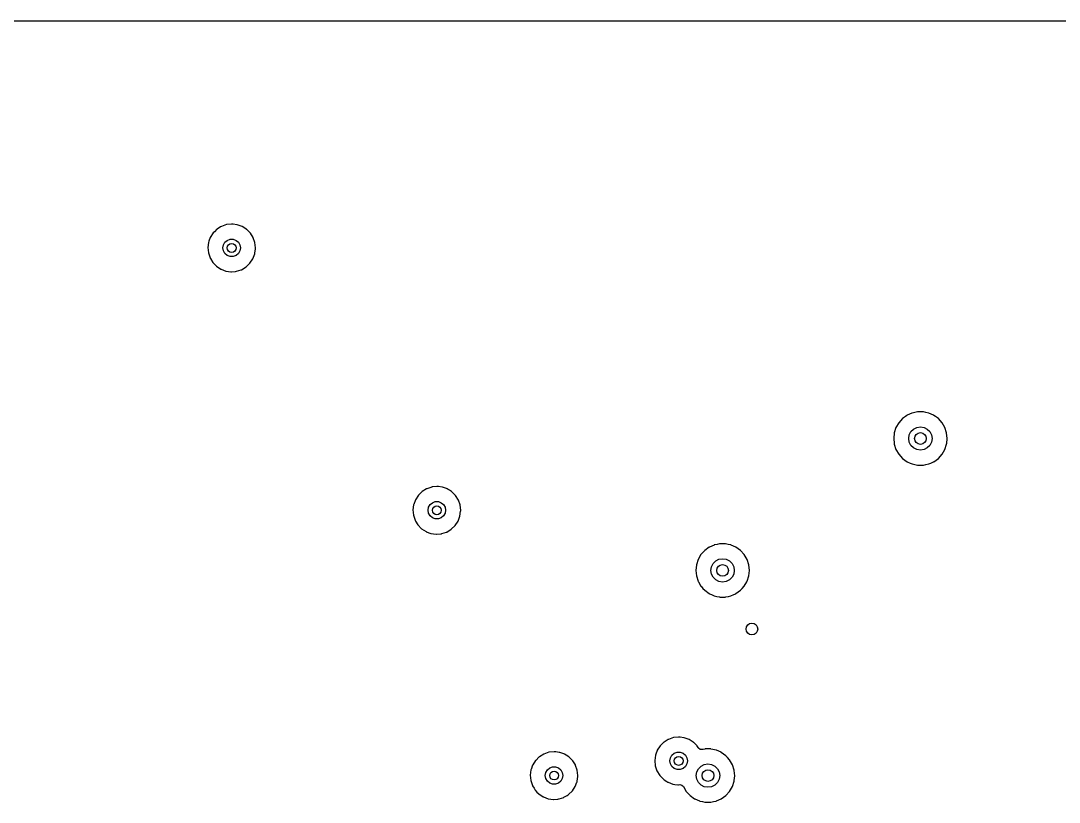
# Model space of a CAD drawing. Extents: x 1.86 to 8.44, y -4.92 to -0.87.
# Drawn here: x 5.475 to 6.87, y -1.916 to -0.866 of the extents above; entities that cross this region are included whole.
import ezdxf

# ---------------------------------------------------------------- set-up
doc = ezdxf.new("R2010")
doc.units = 0
doc.header["$MEASUREMENT"] = 0
doc.layers.add('BLACK', color=7, linetype='CONTINUOUS')

msp = doc.modelspace()

# ---------------------------------------------------------------- linework, layer by layer
at = {"layer": 'BLACK', "linetype": 'CONTINUOUS'}
for p, q in [((1.8652, -0.86614), (8.43008, -0.86614)), ((5.74292, -1.14308), (5.73839, -1.14587)), ((5.74424, -1.14228), (5.74292, -1.14308)), ((5.751, -1.13997), (5.74424, -1.14228)), ((5.75127, -1.13995), (5.751, -1.13997)), ((5.75782, -1.13926), (5.75127, -1.13995)), ((5.75127, -1.13995), (5.75127, -1.13995)), ((5.7581, -1.13923), (5.75782, -1.13926)), ((5.75782, -1.13926), (5.75782, -1.13926)), ((5.76007, -1.13946), (5.7581, -1.13923)), ((5.76491, -1.14004), (5.76007, -1.13946)), ((5.76519, -1.14007), (5.76491, -1.14004)), ((5.76491, -1.14004), (5.76491, -1.14004)), ((5.76545, -1.14017), (5.76519, -1.14007)), ((5.77077, -1.14206), (5.76545, -1.14017)), ((5.76545, -1.14017), (5.76545, -1.14017)), ((5.77192, -1.14247), (5.77077, -1.14206)), ((5.77561, -1.14481), (5.77192, -1.14247)), ((5.72909, -1.15728), (5.72737, -1.162)), ((5.72918, -1.15702), (5.72909, -1.15728)), ((5.72909, -1.15728), (5.72909, -1.15728)), ((5.73305, -1.15101), (5.72918, -1.15702)), ((5.7346, -1.1495), (5.73305, -1.15101)), ((5.73795, -1.14621), (5.7346, -1.1495)), ((5.73815, -1.14602), (5.73795, -1.14621)), ((5.73795, -1.14621), (5.73795, -1.14621)), ((5.73839, -1.14587), (5.73815, -1.14602)), ((5.73839, -1.14587), (5.73839, -1.14587)), ((5.77751, -1.14602), (5.77561, -1.14481)), ((5.77795, -1.1463), (5.77751, -1.14602)), ((5.77814, -1.14649), (5.77795, -1.1463)), ((5.78263, -1.15101), (5.77814, -1.14649)), ((5.77814, -1.14649), (5.77814, -1.14649)), ((5.78298, -1.15136), (5.78263, -1.15101)), ((5.78676, -1.15742), (5.78298, -1.15136)), ((5.78685, -1.15768), (5.78676, -1.15742)), ((5.78902, -1.1639), (5.78685, -1.15768)), ((5.78685, -1.15768), (5.78685, -1.15768)), ((5.72674, -1.16373), (5.72584, -1.17081)), ((5.72584, -1.17081), (5.72654, -1.17792)), ((5.72737, -1.162), (5.72674, -1.16373)), ((5.74606, -1.17126), (5.74678, -1.16722)), ((5.74678, -1.1753), (5.74606, -1.17126)), ((5.74678, -1.16722), (5.74883, -1.16367)), ((5.74883, -1.16367), (5.75197, -1.16103)), ((5.75197, -1.16103), (5.75582, -1.15963)), ((5.75582, -1.15963), (5.75992, -1.15963)), ((5.75992, -1.15963), (5.76378, -1.16103)), ((5.76378, -1.16103), (5.76692, -1.16367)), ((5.76692, -1.16367), (5.76897, -1.16722)), ((5.76897, -1.16722), (5.76969, -1.17126)), ((5.76969, -1.17126), (5.76897, -1.1753)), ((5.78911, -1.16416), (5.78902, -1.1639)), ((5.78991, -1.17126), (5.78911, -1.16416)), ((5.78989, -1.17215), (5.78991, -1.17126)), ((5.72654, -1.17792), (5.7288, -1.1847)), ((5.7288, -1.1847), (5.72894, -1.18493)), ((5.72894, -1.18493), (5.72894, -1.18493)), ((5.72894, -1.18493), (5.72937, -1.18564)), ((5.72937, -1.18564), (5.7325, -1.1908)), ((5.74883, -1.17885), (5.74678, -1.1753)), ((5.75197, -1.18149), (5.74883, -1.17885)), ((5.75582, -1.18289), (5.75197, -1.18149)), ((5.75992, -1.18289), (5.75582, -1.18289)), ((5.76378, -1.18149), (5.75992, -1.18289)), ((5.76692, -1.17885), (5.76378, -1.18149)), ((5.76897, -1.1753), (5.76692, -1.17885)), ((5.78636, -1.1859), (5.7889, -1.17923)), ((5.7889, -1.17923), (5.78903, -1.17829)), ((5.78903, -1.17829), (5.78987, -1.17231)), ((5.78987, -1.17231), (5.78989, -1.17215)), ((5.78987, -1.17231), (5.78987, -1.17231)), ((5.7325, -1.1908), (5.73746, -1.19594)), ((5.73746, -1.19594), (5.74343, -1.19985)), ((5.77111, -1.20043), (5.77724, -1.19677)), ((5.77724, -1.19677), (5.78047, -1.1937)), ((5.78047, -1.1937), (5.78241, -1.19185)), ((5.78241, -1.19185), (5.78636, -1.1859)), ((5.74343, -1.19985), (5.74369, -1.19995)), ((5.74369, -1.19995), (5.74369, -1.19995)), ((5.74369, -1.19995), (5.74986, -1.20224)), ((5.74986, -1.20224), (5.74986, -1.20224)), ((5.74986, -1.20224), (5.75012, -1.20234)), ((5.75012, -1.20234), (5.75343, -1.20278)), ((5.75343, -1.20278), (5.75693, -1.20325)), ((5.75693, -1.20325), (5.75693, -1.20325)), ((5.75693, -1.20325), (5.7572, -1.20328)), ((5.7572, -1.20328), (5.75748, -1.20326)), ((5.75748, -1.20326), (5.76309, -1.20275)), ((5.75748, -1.20326), (5.75748, -1.20326)), ((5.76309, -1.20275), (5.76431, -1.20264)), ((5.76431, -1.20264), (5.76458, -1.20255)), ((5.76458, -1.20255), (5.77084, -1.20052)), ((5.76458, -1.20255), (5.76458, -1.20255)), ((5.77084, -1.20052), (5.77111, -1.20043)), ((5.77084, -1.20052), (5.77084, -1.20052)), ((6.67172, -1.39307), (6.66533, -1.39591)), ((6.67196, -1.39296), (6.67172, -1.39307)), ((6.67172, -1.39307), (6.67172, -1.39307)), ((6.67563, -1.39218), (6.67196, -1.39296)), ((6.67906, -1.39145), (6.67563, -1.39218)), ((6.67931, -1.3914), (6.67906, -1.39145)), ((6.67906, -1.39145), (6.67906, -1.39145)), ((6.68683, -1.3914), (6.67931, -1.3914)), ((6.68708, -1.39145), (6.68683, -1.3914)), ((6.69051, -1.39218), (6.68708, -1.39145)), ((6.68708, -1.39145), (6.68708, -1.39145)), ((6.69418, -1.39296), (6.69051, -1.39218)), ((6.69442, -1.39307), (6.69418, -1.39296)), ((6.70082, -1.39591), (6.69442, -1.39307)), ((6.69442, -1.39307), (6.69442, -1.39307)), ((6.65397, -1.40603), (6.65022, -1.41254)), ((6.65901, -1.40044), (6.65397, -1.40603)), ((6.663, -1.39753), (6.65901, -1.40044)), ((6.66488, -1.39617), (6.663, -1.39753)), ((6.66509, -1.39602), (6.66488, -1.39617)), ((6.66488, -1.39617), (6.66488, -1.39617)), ((6.66533, -1.39591), (6.66509, -1.39602)), ((6.66533, -1.39591), (6.66533, -1.39591)), ((6.70105, -1.39602), (6.70082, -1.39591)), ((6.70082, -1.39591), (6.70082, -1.39591)), ((6.70126, -1.39617), (6.70105, -1.39602)), ((6.70314, -1.39753), (6.70126, -1.39617)), ((6.70126, -1.39617), (6.70126, -1.39617)), ((6.70714, -1.40044), (6.70314, -1.39753)), ((6.71217, -1.40603), (6.70714, -1.40044)), ((6.71593, -1.41254), (6.71217, -1.40603)), ((6.64789, -1.41969), (6.64711, -1.42717)), ((6.65022, -1.41254), (6.64789, -1.41969)), ((6.66732, -1.42717), (6.66809, -1.4223)), ((6.66809, -1.4223), (6.67033, -1.41791)), ((6.67033, -1.41791), (6.67381, -1.41442)), ((6.67381, -1.41442), (6.6782, -1.41219)), ((6.6782, -1.41219), (6.68307, -1.41142)), ((6.68307, -1.41142), (6.68794, -1.41219)), ((6.68794, -1.41219), (6.69233, -1.41442)), ((6.69233, -1.41442), (6.69581, -1.41791)), ((6.69581, -1.41791), (6.69805, -1.4223)), ((6.69805, -1.4223), (6.69882, -1.42717)), ((6.71825, -1.41969), (6.71593, -1.41254)), ((6.71904, -1.42717), (6.71825, -1.41969)), ((6.64711, -1.42717), (6.64713, -1.42742)), ((6.64713, -1.42742), (6.64777, -1.43351)), ((6.64777, -1.43351), (6.64789, -1.43464)), ((6.64789, -1.43464), (6.65022, -1.44179)), ((6.66809, -1.43203), (6.66732, -1.42717)), ((6.67033, -1.43642), (6.66809, -1.43203)), ((6.67381, -1.43991), (6.67033, -1.43642)), ((6.69581, -1.43642), (6.69233, -1.43991)), ((6.69805, -1.43203), (6.69581, -1.43642)), ((6.69882, -1.42717), (6.69805, -1.43203)), ((6.71593, -1.44179), (6.71825, -1.43464)), ((6.71825, -1.43464), (6.71837, -1.43351)), ((6.71837, -1.43351), (6.7184, -1.43325)), ((6.7184, -1.43325), (6.71901, -1.42742)), ((6.71901, -1.42742), (6.71904, -1.42717)), ((6.65022, -1.44179), (6.65397, -1.4483)), ((6.65397, -1.4483), (6.65901, -1.45389)), ((6.6782, -1.44214), (6.67381, -1.43991)), ((6.68307, -1.44291), (6.6782, -1.44214)), ((6.68794, -1.44214), (6.68307, -1.44291)), ((6.69233, -1.43991), (6.68794, -1.44214)), ((6.70714, -1.45389), (6.71217, -1.4483)), ((6.71217, -1.4483), (6.71593, -1.44179)), ((6.65901, -1.45389), (6.66509, -1.45831)), ((6.66509, -1.45831), (6.66533, -1.45842)), ((6.66533, -1.45842), (6.66533, -1.45842)), ((6.66533, -1.45842), (6.66917, -1.46013)), ((6.66917, -1.46013), (6.67196, -1.46137)), ((6.67196, -1.46137), (6.67563, -1.46215)), ((6.67563, -1.46215), (6.67906, -1.46288)), ((6.67906, -1.46288), (6.67906, -1.46288)), ((6.67906, -1.46288), (6.67931, -1.46293)), ((6.67931, -1.46293), (6.68683, -1.46293)), ((6.68683, -1.46293), (6.68708, -1.46288)), ((6.68708, -1.46288), (6.69051, -1.46215)), ((6.68708, -1.46288), (6.68708, -1.46288)), ((6.69051, -1.46215), (6.69418, -1.46137)), ((6.69418, -1.46137), (6.69697, -1.46013)), ((6.69697, -1.46013), (6.70082, -1.45842)), ((6.70082, -1.45842), (6.70105, -1.45831)), ((6.70082, -1.45842), (6.70082, -1.45842)), ((6.70105, -1.45831), (6.70714, -1.45389)), ((6.02659, -1.49234), (6.01983, -1.49464)), ((6.02686, -1.49231), (6.02659, -1.49234)), ((6.03341, -1.49162), (6.02686, -1.49231)), ((6.02686, -1.49231), (6.02686, -1.49231)), ((6.03369, -1.49159), (6.03341, -1.49162)), ((6.03341, -1.49162), (6.03341, -1.49162)), ((6.03566, -1.49183), (6.03369, -1.49159)), ((6.0405, -1.4924), (6.03566, -1.49183)), ((6.04078, -1.49244), (6.0405, -1.4924)), ((6.0405, -1.4924), (6.0405, -1.4924)), ((6.04104, -1.49253), (6.04078, -1.49244)), ((6.04636, -1.49442), (6.04104, -1.49253)), ((6.04104, -1.49253), (6.04104, -1.49253)), ((6.00864, -1.50338), (6.00477, -1.50938)), ((6.00884, -1.50318), (6.00864, -1.50338)), ((6.01355, -1.49857), (6.00884, -1.50318)), ((6.01374, -1.49838), (6.01355, -1.49857)), ((6.01355, -1.49857), (6.01355, -1.49857)), ((6.01398, -1.49823), (6.01374, -1.49838)), ((6.01959, -1.49478), (6.01398, -1.49823)), ((6.01398, -1.49823), (6.01398, -1.49823)), ((6.01983, -1.49464), (6.01959, -1.49478)), ((6.04751, -1.49483), (6.04636, -1.49442)), ((6.04849, -1.49546), (6.04751, -1.49483)), ((6.05036, -1.49664), (6.04849, -1.49546)), ((6.0531, -1.49838), (6.05036, -1.49664)), ((6.05354, -1.49866), (6.0531, -1.49838)), ((6.05373, -1.49885), (6.05354, -1.49866)), ((6.05803, -1.50318), (6.05373, -1.49885)), ((6.05373, -1.49885), (6.05373, -1.49885)), ((6.05857, -1.50373), (6.05803, -1.50318)), ((6.06235, -1.50978), (6.05857, -1.50373)), ((6.00233, -1.51609), (6.00144, -1.52317)), ((6.00249, -1.51565), (6.00233, -1.51609)), ((6.00468, -1.50964), (6.00249, -1.51565)), ((6.00477, -1.50938), (6.00468, -1.50964)), ((6.00468, -1.50964), (6.00468, -1.50964)), ((6.02165, -1.52362), (6.02237, -1.51958)), ((6.02237, -1.51958), (6.02442, -1.51603)), ((6.02442, -1.51603), (6.02756, -1.51339)), ((6.02756, -1.51339), (6.03141, -1.51199)), ((6.03141, -1.51199), (6.03552, -1.51199)), ((6.03552, -1.51199), (6.03937, -1.51339)), ((6.03937, -1.51339), (6.04251, -1.51603)), ((6.04251, -1.51603), (6.04456, -1.51958)), ((6.04456, -1.51958), (6.04528, -1.52362)), ((6.06244, -1.51004), (6.06235, -1.50978)), ((6.06461, -1.51626), (6.06244, -1.51004)), ((6.06244, -1.51004), (6.06244, -1.51004)), ((6.0647, -1.51653), (6.06461, -1.51626)), ((6.0655, -1.52362), (6.0647, -1.51653)), ((6.00144, -1.52317), (6.00213, -1.53028)), ((6.00213, -1.53028), (6.00439, -1.53706)), ((6.02237, -1.52766), (6.02165, -1.52362)), ((6.02442, -1.53121), (6.02237, -1.52766)), ((6.02756, -1.53385), (6.02442, -1.53121)), ((6.03141, -1.53525), (6.02756, -1.53385)), ((6.03937, -1.53385), (6.03552, -1.53525)), ((6.04251, -1.53121), (6.03937, -1.53385)), ((6.04456, -1.52766), (6.04251, -1.53121)), ((6.04528, -1.52362), (6.04456, -1.52766)), ((6.06195, -1.53826), (6.06449, -1.53159)), ((6.06449, -1.53159), (6.06453, -1.53131)), ((6.06453, -1.53131), (6.06546, -1.52467)), ((6.06546, -1.52467), (6.06548, -1.52452)), ((6.06546, -1.52467), (6.06546, -1.52467)), ((6.06548, -1.52452), (6.0655, -1.52362)), ((6.00439, -1.53706), (6.00453, -1.5373)), ((6.00453, -1.5373), (6.00453, -1.5373)), ((6.00453, -1.5373), (6.00496, -1.538)), ((6.00496, -1.538), (6.00809, -1.54317)), ((6.00809, -1.54317), (6.01305, -1.5483)), ((6.01305, -1.5483), (6.01902, -1.55221)), ((6.03552, -1.53525), (6.03141, -1.53525)), ((6.05283, -1.54914), (6.058, -1.54421)), ((6.058, -1.54421), (6.06195, -1.53826)), ((6.01902, -1.55221), (6.01928, -1.55231)), ((6.01928, -1.55231), (6.01928, -1.55231)), ((6.01928, -1.55231), (6.02546, -1.55461)), ((6.02546, -1.55461), (6.02546, -1.55461)), ((6.02546, -1.55461), (6.02572, -1.5547)), ((6.02572, -1.5547), (6.02902, -1.55514)), ((6.02902, -1.55514), (6.03252, -1.55561)), ((6.03252, -1.55561), (6.03252, -1.55561)), ((6.03252, -1.55561), (6.03279, -1.55565)), ((6.03279, -1.55565), (6.03307, -1.55562)), ((6.03307, -1.55562), (6.03868, -1.55511)), ((6.03307, -1.55562), (6.03307, -1.55562)), ((6.03868, -1.55511), (6.03991, -1.555)), ((6.03991, -1.555), (6.04017, -1.55491)), ((6.04017, -1.55491), (6.04643, -1.55288)), ((6.04017, -1.55491), (6.04017, -1.55491)), ((6.04643, -1.55288), (6.0467, -1.55279)), ((6.04643, -1.55288), (6.04643, -1.55288)), ((6.0467, -1.55279), (6.05283, -1.54914)), ((6.39934, -1.57318), (6.39326, -1.5776)), ((6.39958, -1.57308), (6.39934, -1.57318)), ((6.40597, -1.57023), (6.39958, -1.57308)), ((6.39958, -1.57308), (6.39958, -1.57308)), ((6.40621, -1.57013), (6.40597, -1.57023)), ((6.40597, -1.57023), (6.40597, -1.57023)), ((6.40989, -1.56934), (6.40621, -1.57013)), ((6.41331, -1.56862), (6.40989, -1.56934)), ((6.41356, -1.56856), (6.41331, -1.56862)), ((6.41331, -1.56862), (6.41331, -1.56862)), ((6.42108, -1.56856), (6.41356, -1.56856)), ((6.42134, -1.56862), (6.42108, -1.56856)), ((6.42476, -1.56934), (6.42134, -1.56862)), ((6.42134, -1.56862), (6.42134, -1.56862)), ((6.42844, -1.57013), (6.42476, -1.56934)), ((6.42867, -1.57023), (6.42844, -1.57013)), ((6.43507, -1.57308), (6.42867, -1.57023)), ((6.42867, -1.57023), (6.42867, -1.57023)), ((6.43531, -1.57318), (6.43507, -1.57308)), ((6.43507, -1.57308), (6.43507, -1.57308)), ((6.44139, -1.5776), (6.43531, -1.57318)), ((6.38447, -1.5897), (6.38214, -1.59685)), ((6.38823, -1.58319), (6.38447, -1.5897)), ((6.39326, -1.5776), (6.38823, -1.58319)), ((6.40807, -1.59159), (6.41246, -1.58935)), ((6.41246, -1.58935), (6.41732, -1.58858)), ((6.41732, -1.58858), (6.42219, -1.58935)), ((6.42219, -1.58935), (6.42658, -1.59159)), ((6.44642, -1.58319), (6.44139, -1.5776)), ((6.45018, -1.5897), (6.44642, -1.58319)), ((6.4525, -1.59685), (6.45018, -1.5897)), ((6.38214, -1.59685), (6.38136, -1.60433)), ((6.40157, -1.60433), (6.40235, -1.59946)), ((6.40235, -1.59946), (6.40458, -1.59507)), ((6.40458, -1.59507), (6.40807, -1.59159)), ((6.42658, -1.59159), (6.43006, -1.59507)), ((6.43006, -1.59507), (6.4323, -1.59946)), ((6.4323, -1.59946), (6.43307, -1.60433)), ((6.45329, -1.60433), (6.4525, -1.59685)), ((6.38136, -1.60433), (6.38214, -1.61181)), ((6.38214, -1.61181), (6.38447, -1.61896)), ((6.40235, -1.6092), (6.40157, -1.60433)), ((6.40458, -1.61359), (6.40235, -1.6092)), ((6.40807, -1.61707), (6.40458, -1.61359)), ((6.41246, -1.61931), (6.40807, -1.61707)), ((6.42658, -1.61707), (6.42219, -1.61931)), ((6.43006, -1.61359), (6.42658, -1.61707)), ((6.4323, -1.6092), (6.43006, -1.61359)), ((6.43307, -1.60433), (6.4323, -1.6092)), ((6.45018, -1.61896), (6.4525, -1.61181)), ((6.4525, -1.61181), (6.45329, -1.60433)), ((6.38447, -1.61896), (6.3846, -1.61918)), ((6.3846, -1.61918), (6.3846, -1.61918)), ((6.3846, -1.61918), (6.38486, -1.61965)), ((6.38486, -1.61965), (6.38823, -1.62547)), ((6.38823, -1.62547), (6.3884, -1.62566)), ((6.3884, -1.62566), (6.3884, -1.62566)), ((6.3884, -1.62566), (6.39089, -1.62843)), ((6.39089, -1.62843), (6.39326, -1.63106)), ((6.39326, -1.63106), (6.39934, -1.63548)), ((6.41732, -1.62008), (6.41246, -1.61931)), ((6.42219, -1.61931), (6.41732, -1.62008)), ((6.43531, -1.63548), (6.44139, -1.63106)), ((6.44139, -1.63106), (6.44375, -1.62843)), ((6.44375, -1.62843), (6.44624, -1.62566)), ((6.44624, -1.62566), (6.44642, -1.62547)), ((6.44624, -1.62566), (6.44624, -1.62566)), ((6.44642, -1.62547), (6.44978, -1.61965)), ((6.44978, -1.61965), (6.45005, -1.61918)), ((6.45005, -1.61918), (6.45018, -1.61896)), ((6.45005, -1.61918), (6.45005, -1.61918)), ((6.39934, -1.63548), (6.39958, -1.63558)), ((6.39958, -1.63558), (6.39958, -1.63558)), ((6.39958, -1.63558), (6.40232, -1.6368)), ((6.40232, -1.6368), (6.40621, -1.63854)), ((6.40621, -1.63854), (6.40938, -1.63921)), ((6.40938, -1.63921), (6.41331, -1.64004)), ((6.41331, -1.64004), (6.41331, -1.64004)), ((6.41331, -1.64004), (6.41356, -1.6401)), ((6.41356, -1.6401), (6.42108, -1.6401)), ((6.42108, -1.6401), (6.42134, -1.64004)), ((6.42134, -1.64004), (6.42527, -1.63921)), ((6.42134, -1.64004), (6.42134, -1.64004)), ((6.42527, -1.63921), (6.42844, -1.63854)), ((6.42844, -1.63854), (6.43233, -1.6368)), ((6.43233, -1.6368), (6.43507, -1.63558)), ((6.43507, -1.63558), (6.43531, -1.63548)), ((6.43507, -1.63558), (6.43507, -1.63558)), ((6.33344, -1.83999), (6.32958, -1.84599)), ((6.33364, -1.8398), (6.33344, -1.83999)), ((6.33835, -1.83519), (6.33364, -1.8398)), ((6.33855, -1.83499), (6.33835, -1.83519)), ((6.33835, -1.83519), (6.33835, -1.83519)), ((6.33878, -1.83485), (6.33855, -1.83499)), ((6.34439, -1.8314), (6.33878, -1.83485)), ((6.33878, -1.83485), (6.33878, -1.83485)), ((6.34463, -1.83125), (6.34439, -1.8314)), ((6.35139, -1.82895), (6.34463, -1.83125)), ((6.35166, -1.82892), (6.35139, -1.82895)), ((6.35822, -1.82823), (6.35166, -1.82892)), ((6.35166, -1.82892), (6.35166, -1.82892)), ((6.35849, -1.8282), (6.35822, -1.82823)), ((6.35822, -1.82823), (6.35822, -1.82823)), ((6.36046, -1.82844), (6.35849, -1.8282)), ((6.36531, -1.82902), (6.36046, -1.82844)), ((6.36558, -1.82905), (6.36531, -1.82902)), ((6.36531, -1.82902), (6.36531, -1.82902)), ((6.36584, -1.82914), (6.36558, -1.82905)), ((6.37116, -1.83104), (6.36584, -1.82914)), ((6.36584, -1.82914), (6.36584, -1.82914)), ((6.37231, -1.83145), (6.37116, -1.83104)), ((6.37522, -1.83329), (6.37231, -1.83145)), ((6.3779, -1.83499), (6.37522, -1.83329)), ((6.37834, -1.83527), (6.3779, -1.83499)), ((6.37853, -1.83547), (6.37834, -1.83527)), ((6.38302, -1.83999), (6.37853, -1.83547)), ((6.37853, -1.83547), (6.37853, -1.83547)), ((6.38337, -1.84034), (6.38302, -1.83999)), ((6.38487, -1.84273), (6.38337, -1.84034)), ((6.17103, -1.85487), (6.16632, -1.85948)), ((6.17122, -1.85468), (6.17103, -1.85487)), ((6.17103, -1.85487), (6.17103, -1.85487)), ((6.17146, -1.85453), (6.17122, -1.85468)), ((6.17707, -1.85108), (6.17146, -1.85453)), ((6.17146, -1.85453), (6.17146, -1.85453)), ((6.17731, -1.85094), (6.17707, -1.85108)), ((6.18407, -1.84864), (6.17731, -1.85094)), ((6.18434, -1.84861), (6.18407, -1.84864)), ((6.19089, -1.84792), (6.18434, -1.84861)), ((6.18434, -1.84861), (6.18434, -1.84861)), ((6.19117, -1.84789), (6.19089, -1.84792)), ((6.19089, -1.84792), (6.19089, -1.84792)), ((6.19314, -1.84812), (6.19117, -1.84789)), ((6.19798, -1.8487), (6.19314, -1.84812)), ((6.19826, -1.84874), (6.19798, -1.8487)), ((6.19798, -1.8487), (6.19798, -1.8487)), ((6.19852, -1.84883), (6.19826, -1.84874)), ((6.20384, -1.85072), (6.19852, -1.84883)), ((6.19852, -1.84883), (6.19852, -1.84883)), ((6.20499, -1.85113), (6.20384, -1.85072)), ((6.20706, -1.85244), (6.20499, -1.85113)), ((6.21058, -1.85468), (6.20706, -1.85244)), ((6.21102, -1.85496), (6.21058, -1.85468)), ((6.21121, -1.85515), (6.21102, -1.85496)), ((6.21581, -1.85979), (6.21121, -1.85515)), ((6.21121, -1.85515), (6.21121, -1.85515)), ((6.32713, -1.8527), (6.32624, -1.85979)), ((6.32765, -1.85128), (6.32713, -1.8527)), ((6.32948, -1.84625), (6.32765, -1.85128)), ((6.32958, -1.84599), (6.32948, -1.84625)), ((6.32948, -1.84625), (6.32948, -1.84625)), ((6.34717, -1.8562), (6.34922, -1.85264)), ((6.34922, -1.85264), (6.35236, -1.85001)), ((6.35236, -1.85001), (6.35622, -1.8486)), ((6.35622, -1.8486), (6.36032, -1.8486)), ((6.36032, -1.8486), (6.36417, -1.85001)), ((6.36417, -1.85001), (6.36732, -1.85264)), ((6.36732, -1.85264), (6.36937, -1.8562)), ((6.38509, -1.84306), (6.38487, -1.84273)), ((6.38732, -1.84474), (6.38509, -1.84306)), ((6.3901, -1.84496), (6.38732, -1.84474)), ((6.3911, -1.84474), (6.3901, -1.84496)), ((6.39362, -1.84421), (6.3911, -1.84474)), ((6.39388, -1.84415), (6.39362, -1.84421)), ((6.39362, -1.84421), (6.39362, -1.84421)), ((6.4014, -1.84415), (6.39388, -1.84415)), ((6.40165, -1.84421), (6.4014, -1.84415)), ((6.40417, -1.84474), (6.40165, -1.84421)), ((6.40165, -1.84421), (6.40165, -1.84421)), ((6.40875, -1.84572), (6.40417, -1.84474)), ((6.40899, -1.84582), (6.40875, -1.84572)), ((6.41538, -1.84867), (6.40899, -1.84582)), ((6.40899, -1.84582), (6.40899, -1.84582)), ((6.41562, -1.84877), (6.41538, -1.84867)), ((6.41538, -1.84867), (6.41538, -1.84867)), ((6.4217, -1.85319), (6.41562, -1.84877)), ((6.42188, -1.85339), (6.4217, -1.85319)), ((6.42387, -1.8556), (6.42188, -1.85339)), ((6.42188, -1.85339), (6.42188, -1.85339)), ((6.16216, -1.86594), (6.16001, -1.87184)), ((6.16225, -1.86568), (6.16216, -1.86594)), ((6.16216, -1.86594), (6.16216, -1.86594)), ((6.16612, -1.85968), (6.16225, -1.86568)), ((6.16632, -1.85948), (6.16612, -1.85968)), ((6.18504, -1.86969), (6.18889, -1.86829)), ((6.18889, -1.86829), (6.193, -1.86829)), ((6.193, -1.86829), (6.19685, -1.86969)), ((6.21605, -1.86002), (6.21581, -1.85979)), ((6.2162, -1.86026), (6.21605, -1.86002)), ((6.21958, -1.86568), (6.2162, -1.86026)), ((6.21983, -1.86608), (6.21958, -1.86568)), ((6.21992, -1.86634), (6.21983, -1.86608)), ((6.22209, -1.87256), (6.21992, -1.86634)), ((6.21992, -1.86634), (6.21992, -1.86634)), ((6.32624, -1.85979), (6.32694, -1.8669)), ((6.32694, -1.8669), (6.32919, -1.87367)), ((6.34646, -1.86024), (6.34717, -1.8562)), ((6.34717, -1.86428), (6.34646, -1.86024)), ((6.34922, -1.86783), (6.34717, -1.86428)), ((6.35236, -1.87046), (6.34922, -1.86783)), ((6.36732, -1.86783), (6.36417, -1.87046)), ((6.36937, -1.86428), (6.36732, -1.86783)), ((6.36937, -1.8562), (6.37008, -1.86024)), ((6.37008, -1.86024), (6.36937, -1.86428)), ((6.3849, -1.87066), (6.38838, -1.86718)), ((6.38838, -1.86718), (6.39277, -1.86494)), ((6.39277, -1.86494), (6.39764, -1.86417)), ((6.39764, -1.86417), (6.4025, -1.86494)), ((6.4025, -1.86494), (6.40689, -1.86718)), ((6.40689, -1.86718), (6.41038, -1.87066)), ((6.42673, -1.85878), (6.42387, -1.8556)), ((6.43049, -1.86529), (6.42673, -1.85878)), ((6.43282, -1.87244), (6.43049, -1.86529)), ((6.15981, -1.87239), (6.15892, -1.87947)), ((6.15892, -1.87947), (6.15961, -1.88658)), ((6.16001, -1.87184), (6.15981, -1.87239)), ((6.17913, -1.87992), (6.17985, -1.87588)), ((6.17985, -1.88396), (6.17913, -1.87992)), ((6.17985, -1.87588), (6.1819, -1.87233)), ((6.1819, -1.87233), (6.18504, -1.86969)), ((6.19685, -1.86969), (6.19999, -1.87233)), ((6.19999, -1.87233), (6.20204, -1.87588)), ((6.20204, -1.87588), (6.20276, -1.87992)), ((6.20276, -1.87992), (6.20204, -1.88396)), ((6.22204, -1.8874), (6.22294, -1.88097)), ((6.22218, -1.87282), (6.22209, -1.87256)), ((6.22298, -1.87992), (6.22218, -1.87282)), ((6.22294, -1.88097), (6.22296, -1.88082)), ((6.22294, -1.88097), (6.22294, -1.88097)), ((6.22296, -1.88082), (6.22297, -1.88032)), ((6.22297, -1.88008), (6.22298, -1.87992)), ((6.22297, -1.88032), (6.22297, -1.88008)), ((6.22297, -1.88008), (6.22297, -1.88008)), ((6.32919, -1.87367), (6.33289, -1.87978)), ((6.33289, -1.87978), (6.33785, -1.88492)), ((6.35622, -1.87187), (6.35236, -1.87046)), ((6.36032, -1.87187), (6.35622, -1.87187)), ((6.36417, -1.87046), (6.36032, -1.87187)), ((6.38189, -1.87992), (6.38266, -1.87505)), ((6.38266, -1.88479), (6.38189, -1.87992)), ((6.38266, -1.87505), (6.3849, -1.87066)), ((6.41038, -1.87066), (6.41262, -1.87505)), ((6.41262, -1.87505), (6.41339, -1.87992)), ((6.41339, -1.87992), (6.41262, -1.88479)), ((6.43284, -1.8727), (6.43282, -1.87244)), ((6.4333, -1.87704), (6.43284, -1.8727)), ((6.43284, -1.8727), (6.43284, -1.8727)), ((6.43293, -1.88631), (6.43358, -1.88018)), ((6.4336, -1.87992), (6.4333, -1.87704)), ((6.43358, -1.88018), (6.4336, -1.87992)), ((6.15961, -1.88658), (6.16187, -1.89336)), ((6.16187, -1.89336), (6.16201, -1.89359)), ((6.16201, -1.89359), (6.16201, -1.89359)), ((6.16201, -1.89359), (6.16404, -1.89695)), ((6.16404, -1.89695), (6.16557, -1.89947)), ((6.1819, -1.88751), (6.17985, -1.88396)), ((6.18504, -1.89015), (6.1819, -1.88751)), ((6.18889, -1.89155), (6.18504, -1.89015)), ((6.193, -1.89155), (6.18889, -1.89155)), ((6.19685, -1.89015), (6.193, -1.89155)), ((6.19999, -1.88751), (6.19685, -1.89015)), ((6.20204, -1.88396), (6.19999, -1.88751)), ((6.21548, -1.90051), (6.21943, -1.89456)), ((6.21943, -1.89456), (6.22167, -1.88868)), ((6.22167, -1.88868), (6.22187, -1.88815)), ((6.22187, -1.88815), (6.22197, -1.88789)), ((6.22187, -1.88815), (6.22187, -1.88815)), ((6.22197, -1.88789), (6.22204, -1.8874)), ((6.33785, -1.88492), (6.33893, -1.88562)), ((6.33893, -1.88562), (6.34245, -1.88793)), ((6.34245, -1.88793), (6.34383, -1.88883)), ((6.34383, -1.88883), (6.34409, -1.88892)), ((6.34409, -1.88892), (6.34409, -1.88892)), ((6.34409, -1.88892), (6.35026, -1.89122)), ((6.35026, -1.89122), (6.35026, -1.89122)), ((6.35026, -1.89122), (6.35052, -1.89132)), ((6.35052, -1.89132), (6.35333, -1.89169)), ((6.35333, -1.89169), (6.35732, -1.89222)), ((6.35732, -1.89222), (6.35732, -1.89222)), ((6.35732, -1.89222), (6.3576, -1.89226)), ((6.3576, -1.89226), (6.35787, -1.89224)), ((6.35787, -1.89224), (6.36002, -1.89204)), ((6.35787, -1.89224), (6.35787, -1.89224)), ((6.36002, -1.89204), (6.36276, -1.89258)), ((6.36276, -1.89258), (6.36477, -1.89452)), ((6.36477, -1.89452), (6.36477, -1.89453)), ((6.36477, -1.89453), (6.36478, -1.89455)), ((6.36478, -1.89455), (6.36854, -1.90106)), ((6.3849, -1.88918), (6.38266, -1.88479)), ((6.38838, -1.89266), (6.3849, -1.88918)), ((6.39277, -1.8949), (6.38838, -1.89266)), ((6.39764, -1.89567), (6.39277, -1.8949)), ((6.4025, -1.8949), (6.39764, -1.89567)), ((6.40689, -1.89266), (6.4025, -1.8949)), ((6.41038, -1.88918), (6.40689, -1.89266)), ((6.41262, -1.88479), (6.41038, -1.88918)), ((6.42673, -1.90106), (6.43049, -1.89455)), ((6.43049, -1.89455), (6.43282, -1.8874)), ((6.43282, -1.8874), (6.43293, -1.88631)), ((6.16557, -1.89947), (6.16576, -1.89966)), ((6.16576, -1.89966), (6.16576, -1.89966)), ((6.16576, -1.89966), (6.16799, -1.90198)), ((6.16799, -1.90198), (6.17053, -1.9046)), ((6.17053, -1.9046), (6.1765, -1.90851)), ((6.1765, -1.90851), (6.17676, -1.90861)), ((6.17676, -1.90861), (6.17676, -1.90861)), ((6.17676, -1.90861), (6.18294, -1.91091)), ((6.18294, -1.91091), (6.18294, -1.91091)), ((6.18294, -1.91091), (6.1832, -1.911)), ((6.1832, -1.911), (6.1865, -1.91144)), ((6.19765, -1.91121), (6.20391, -1.90918)), ((6.20391, -1.90918), (6.20418, -1.90909)), ((6.20391, -1.90918), (6.20391, -1.90918)), ((6.20418, -1.90909), (6.2086, -1.90645)), ((6.2086, -1.90645), (6.21007, -1.90558)), ((6.21007, -1.90558), (6.21031, -1.90544)), ((6.21007, -1.90558), (6.21007, -1.90558)), ((6.21031, -1.90544), (6.21548, -1.90051)), ((6.36854, -1.90106), (6.37357, -1.90665)), ((6.37357, -1.90665), (6.37966, -1.91107)), ((6.41562, -1.91107), (6.4217, -1.90665)), ((6.4217, -1.90665), (6.42673, -1.90106)), ((6.1865, -1.91144), (6.19, -1.91191)), ((6.19, -1.91191), (6.19, -1.91191)), ((6.19, -1.91191), (6.19027, -1.91195)), ((6.19027, -1.91195), (6.19055, -1.91192)), ((6.19055, -1.91192), (6.19616, -1.91141)), ((6.19055, -1.91192), (6.19055, -1.91192)), ((6.19616, -1.91141), (6.19739, -1.9113)), ((6.19739, -1.9113), (6.19765, -1.91121)), ((6.19765, -1.91121), (6.19765, -1.91121)), ((6.37966, -1.91107), (6.37989, -1.91117)), ((6.37989, -1.91117), (6.37989, -1.91117)), ((6.37989, -1.91117), (6.38629, -1.91402)), ((6.38629, -1.91402), (6.38652, -1.91413)), ((6.38652, -1.91413), (6.3902, -1.91491)), ((6.3902, -1.91491), (6.39362, -1.91563)), ((6.39362, -1.91563), (6.39362, -1.91563)), ((6.39362, -1.91563), (6.39388, -1.91569)), ((6.39388, -1.91569), (6.4014, -1.91569)), ((6.4014, -1.91569), (6.40165, -1.91563)), ((6.40165, -1.91563), (6.40507, -1.91491)), ((6.40165, -1.91563), (6.40165, -1.91563)), ((6.40507, -1.91491), (6.40875, -1.91413)), ((6.40875, -1.91413), (6.40899, -1.91402)), ((6.40899, -1.91402), (6.41538, -1.91117)), ((6.41538, -1.91117), (6.41562, -1.91107)), ((6.41538, -1.91117), (6.41538, -1.91117))]:
    msp.add_line(p, q, dxfattribs=at)
at = {"layer": 'BLACK'}
for centre, radius in [((5.75787, -1.17126), 0.00591), ((6.68307, -1.42717), 0.00787), ((6.03346, -1.52362), 0.00591), ((6.41732, -1.60433), 0.00787), ((6.45669, -1.68307), 0.00787), ((6.35827, -1.86024), 0.00591), ((6.19094, -1.87992), 0.00591), ((6.39764, -1.87992), 0.00787)]:
    msp.add_circle(centre, radius, dxfattribs=at)

doc.saveas('drawing.dxf')
